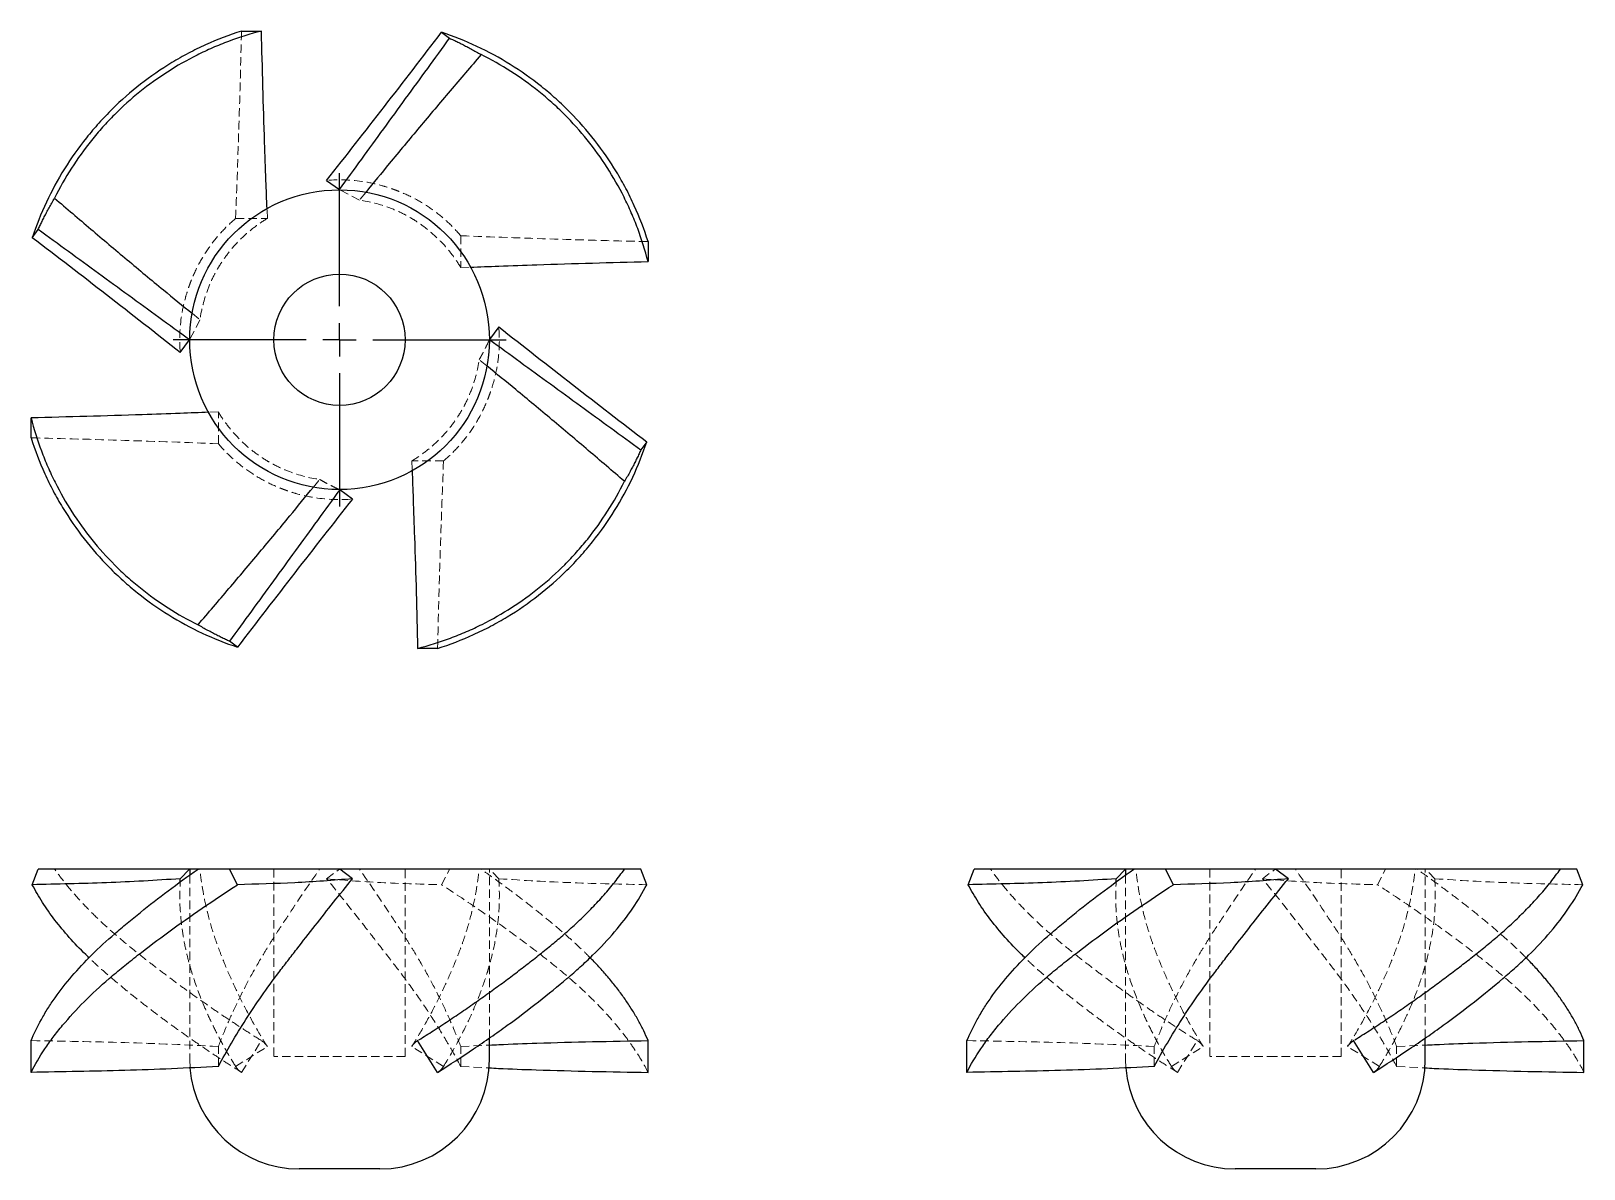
# Model space of a CAD drawing. Header units: millimetres. Extents: x 37 to 269, y 34 to 204.
import ezdxf

# ---------------------------------------------------------------- set-up
doc = ezdxf.new("R2010")
doc.units = ezdxf.units.MM
doc.linetypes.add('HIDDEN', pattern=[1.905, 1.27, -0.635])
doc.layers.add('10', color=7, linetype='Continuous')

# ---------------------------------------------------------------- blocks, each defined once
blk = doc.blocks.new('SW_CENTERMARKSYMBOL_0')
at = {"layer": '10', "color": 0}
for p, q in [((0, 5), (0, 24.91)), ((0, 0), (0, 2.5)), ((-5, 0), (-24.91, 0)), ((0, 0), (-2.5, 0)), ((0, 0), (0, -2.5)), ((0, 0), (2.5, 0)), ((5, 0), (24.91, 0)), ((0, -5), (0, -24.91))]:
    blk.add_line(p, q, dxfattribs=at)

msp = doc.modelspace()

# ---------------------------------------------------------------- linework, layer by layer
at = {"color": 7, "linetype": 'Continuous', "lineweight": 25}
for p, q in [((68.33, 204.15), (71.32, 204.15)), ((98.26, 203.96), (99.47, 203.08)), ((81.07, 181.82), (82.97, 180.44)), ((83.1, 180.37), (82.97, 180.44)), ((37.04, 173.26), (37.92, 174.47)), ((129.15, 172.67), (129.15, 169.68)), ((59.18, 156.07), (60.56, 157.97)), ((60.62, 158.08), (60.56, 157.97)), ((106.82, 159.93), (105.44, 158.03)), ((36.85, 143.33), (36.85, 146.32)), ((128.96, 142.74), (128.08, 141.53)), ((84.93, 134.18), (83.03, 135.56)), ((67.74, 112.04), (66.53, 112.92)), ((97.67, 111.85), (94.68, 111.85)), ((37.04, 76.52), (37.92, 78.85)), ((59.17, 76.95), (59.18, 77.42)), ((59.18, 77.42), (60.56, 78.85)), ((60.59, 78.85), (60.59, 77.96)), ((61.7, 78.85), (60.59, 78.85)), ((67.74, 76.52), (66.53, 78.85)), ((84.93, 77.42), (83.03, 78.85)), ((105.41, 78.85), (83.09, 78.85)), ((128.96, 76.52), (128.08, 78.85)), ((177.04, 76.52), (177.92, 78.85)), ((199.17, 76.95), (199.18, 77.42)), ((199.18, 77.42), (200.56, 78.85)), ((200.59, 78.85), (200.59, 77.96)), ((201.69, 78.85), (200.59, 78.85)), ((207.74, 76.52), (206.53, 78.85)), ((245.41, 78.85), (223, 78.85)), ((224.93, 77.42), (223.03, 78.85)), ((268.96, 76.52), (268.08, 78.85)), ((105.41, 50.4), (105.41, 53.6)), ((245.41, 50.4), (245.41, 53.6)), ((36.85, 48.47), (36.85, 53.21)), ((94.68, 53.21), (94.78, 53.27)), ((97.67, 48.47), (94.68, 53.21)), ((94.78, 53.27), (94.78, 53.27)), ((129.15, 48.47), (129.15, 53.21)), ((176.85, 48.47), (176.85, 53.21)), ((234.68, 53.21), (234.78, 53.27)), ((237.67, 48.47), (234.68, 53.21)), ((234.78, 53.27), (234.78, 53.27)), ((269.15, 48.47), (269.15, 53.21)), ((96.17, 50.84), (96.17, 50.84)), ((236.17, 50.84), (236.17, 50.84)), ((89.05, 34.03), (76.95, 34.03)), ((223, 34.03), (216.95, 34.03)), ((229.05, 34.03), (223, 34.03))]:
    msp.add_line(p, q, dxfattribs=at)
at = {"color": 7, "linetype": 'HIDDEN', "lineweight": 18}
for p, q in [((85.98, 178.88), (83.1, 180.37)), ((86.91, 180.01), (85.98, 178.88)), ((72.2, 176.13), (72.15, 177.55)), ((67.45, 176.13), (72.2, 176.13)), ((101.13, 173.55), (101.13, 168.8)), ((101.13, 168.8), (102.56, 168.85)), ((62.12, 160.98), (60.62, 158.08)), ((60.98, 161.91), (62.12, 160.98)), ((105.03, 154.08), (103.88, 155.02)), ((64.87, 147.2), (63.45, 147.15)), ((64.87, 142.45), (64.87, 147.2)), ((93.8, 139.87), (93.85, 138.45)), ((98.55, 139.87), (93.8, 139.87)), ((79.09, 135.98), (80.02, 137.12)), ((60.59, 77.96), (60.59, 50.4)), ((73.19, 78.85), (73.19, 50.84)), ((81.07, 77.42), (82.97, 78.85)), ((92.81, 50.84), (92.81, 78.85)), ((98.26, 76.52), (99.47, 78.85)), ((105.06, 78.85), (103.88, 78.85)), ((105.41, 53.6), (105.41, 78.85)), ((106.82, 77.42), (105.44, 78.85)), ((200.59, 77.96), (200.59, 50.4)), ((213.19, 78.85), (213.19, 50.84)), ((221.07, 77.42), (222.97, 78.85)), ((232.81, 50.84), (232.81, 78.85)), ((238.26, 76.52), (239.47, 78.85)), ((245.06, 78.85), (243.88, 78.85)), ((245.41, 53.6), (245.41, 78.85)), ((246.82, 77.42), (245.44, 78.85)), ((64.87, 49.35), (64.87, 52.32)), ((67.45, 49.35), (72.2, 52.32)), ((68.33, 48.47), (71.32, 53.21)), ((71.22, 53.27), (71.22, 53.27)), ((93.8, 52.32), (93.85, 52.4)), ((98.55, 49.35), (93.8, 52.32)), ((101.13, 52.32), (105.41, 52.54)), ((101.13, 49.35), (101.13, 52.32)), ((204.87, 49.35), (204.87, 52.32)), ((207.45, 49.35), (212.2, 52.32)), ((208.33, 48.47), (211.32, 53.21)), ((211.22, 53.27), (211.22, 53.27)), ((233.8, 52.32), (233.85, 52.4)), ((238.55, 49.35), (233.8, 52.32)), ((241.13, 52.32), (245.41, 52.54)), ((241.13, 49.35), (241.13, 52.32)), ((60.59, 50.4), (60.64, 49.14)), ((69.83, 50.84), (69.83, 50.84)), ((92.81, 50.84), (73.19, 50.84)), ((101.13, 49.35), (105.36, 49.14)), ((200.59, 50.4), (200.64, 49.14)), ((209.83, 50.84), (209.83, 50.84)), ((223, 50.84), (213.19, 50.84)), ((232.81, 50.84), (223, 50.84)), ((241.13, 49.35), (245.36, 49.14))]:
    msp.add_line(p, q, dxfattribs=at)
at = {"color": 7, "linetype": 'Continuous', "lineweight": 25}
for radius in [22.41, 9.81]:
    msp.add_circle((83, 158), radius, dxfattribs=at)
for centre, start, end in [((76.95, 50.4), 184.4076, 270), ((89.05, 50.4), 270, 0), ((216.95, 50.4), 184.4076, 270), ((229.05, 50.4), 270, 0)]:
    msp.add_arc(centre, 16.37, start, end, dxfattribs=at)
for points, knots in [([(68.33, 204.15), (66.49, 203.57), (64.71, 202.88), (62.1, 201.7), (61.24, 201.28), (59.55, 200.39), (58.72, 199.92), (56.28, 198.44), (54.72, 197.36), (51.75, 195.04), (50.33, 193.8), (48.3, 191.79), (47.64, 191.1), (46.36, 189.68), (45.74, 188.95), (43.94, 186.7), (42.85, 185.14), (40.85, 181.93), (39.95, 180.27), (38.34, 176.84), (37.64, 175.07), (37.04, 173.26)], [0, 0, 0, 0, 0.125, 0.125, 0.1875, 0.1875, 0.25, 0.25, 0.375, 0.375, 0.5, 0.5, 0.5625, 0.5625, 0.625, 0.625, 0.75, 0.75, 0.875, 0.875, 1, 1, 1, 1]), ([(71.32, 204.15), (69.63, 203.72), (67.99, 203.2), (65.58, 202.3), (64.79, 201.98), (63.22, 201.3), (62.45, 200.94), (60.15, 199.79), (58.68, 198.94), (55.83, 197.11), (54.45, 196.12), (51.8, 193.99), (50.53, 192.85), (48.71, 191.03), (48.12, 190.41), (46.98, 189.12), (46.42, 188.46), (43.74, 185.12), (41.9, 182.24), (40.37, 179.17)], [0, 0, 0, 0, 0.125, 0.125, 0.1875, 0.1875, 0.25, 0.25, 0.375, 0.375, 0.5, 0.5, 0.625, 0.625, 0.6875, 0.6875, 0.75, 0.75, 1, 1, 1, 1]), ([(72.15, 177.55), (72.1, 178.97), (71.97, 182.29), (71.76, 188.38), (71.52, 195.83), (71.39, 201.37), (71.32, 204.15)], [0, 0, 0, 0, 0.160598, 0.374607, 0.687283, 1, 1, 1, 1]), ([(81.07, 181.82), (83.96, 185.49), (86.84, 189.17), (92.57, 196.55), (95.42, 200.25), (98.26, 203.96)], [0, 0, 0, 0, 0.5, 0.5, 1, 1, 1, 1]), ([(82.97, 180.44), (84.09, 181.96), (85.2, 183.49), (86.32, 185.02), (88.51, 188.03), (90.7, 191.04), (92.89, 194.05), (95.09, 197.06), (97.28, 200.07), (99.47, 203.08)], [0, 0, 0, 0, 0.00566978, 0.00566978, 0.00566978, 0.01684259, 0.01684259, 0.01684259, 0.02801541, 0.02801541, 0.02801541, 0.02801541]), ([(129.15, 172.67), (128.57, 174.51), (127.88, 176.29), (126.7, 178.9), (126.28, 179.76), (125.39, 181.45), (124.92, 182.28), (123.44, 184.72), (122.36, 186.28), (120.04, 189.25), (118.8, 190.67), (116.79, 192.7), (116.1, 193.36), (114.68, 194.64), (113.95, 195.26), (111.7, 197.06), (110.14, 198.15), (106.93, 200.15), (105.27, 201.05), (101.84, 202.66), (100.07, 203.36), (98.26, 203.96)], [0, 0, 0, 0, 0.125, 0.125, 0.1875, 0.1875, 0.25, 0.25, 0.375, 0.375, 0.5, 0.5, 0.5625, 0.5625, 0.625, 0.625, 0.75, 0.75, 0.875, 0.875, 1, 1, 1, 1]), ([(99.47, 203.08), (99.67, 202.99), (100.08, 202.8), (100.71, 202.49), (101.36, 202.17), (102.04, 201.82), (102.73, 201.45), (103.45, 201.05), (103.92, 200.77), (104.17, 200.63)], [0, 0, 0, 0, 0.1259022, 0.2574693, 0.3946967, 0.5375766, 0.6860978, 0.8402453, 1, 1, 1, 1]), ([(104.17, 200.63), (102.63, 198.82), (99.54, 195.22), (94.97, 189.79), (90.74, 184.73), (88.08, 181.46), (86.91, 180.01)], [0, 0, 0, 0, 0.264769, 0.529537, 0.791913, 1, 1, 1, 1]), ([(129.15, 169.68), (128.72, 171.37), (128.2, 173.01), (127.3, 175.42), (126.98, 176.21), (126.3, 177.78), (125.94, 178.55), (124.79, 180.85), (123.94, 182.32), (122.11, 185.17), (121.12, 186.55), (118.99, 189.2), (117.85, 190.47), (116.03, 192.29), (115.41, 192.88), (114.12, 194.02), (113.46, 194.58), (110.12, 197.26), (107.24, 199.1), (104.17, 200.63)], [0, 0, 0, 0, 0.125, 0.125, 0.1875, 0.1875, 0.25, 0.25, 0.375, 0.375, 0.5, 0.5, 0.625, 0.625, 0.6875, 0.6875, 0.75, 0.75, 1, 1, 1, 1]), ([(37.92, 174.47), (38.01, 174.67), (38.2, 175.08), (38.51, 175.71), (38.83, 176.36), (39.18, 177.04), (39.55, 177.73), (39.95, 178.45), (40.23, 178.92), (40.37, 179.17)], [0, 0, 0, 0, 0.125902, 0.257469, 0.394697, 0.537577, 0.686098, 0.840245, 1, 1, 1, 1]), ([(40.37, 179.17), (42.18, 177.63), (45.78, 174.54), (51.21, 169.97), (56.26, 165.74), (59.54, 163.08), (60.98, 161.91)], [0, 0, 0, 0, 0.2648021, 0.5296036, 0.7920127, 1, 1, 1, 1]), ([(60.56, 157.97), (59.04, 159.09), (57.51, 160.2), (55.98, 161.32), (52.97, 163.51), (49.96, 165.7), (46.95, 167.89), (43.94, 170.09), (40.93, 172.28), (37.92, 174.47)], [0, 0, 0, 0, 0.00566978, 0.00566978, 0.00566978, 0.01684259, 0.01684259, 0.01684259, 0.02801541, 0.02801541, 0.02801541, 0.02801541]), ([(59.18, 156.07), (55.51, 158.96), (51.83, 161.84), (44.45, 167.57), (40.75, 170.42), (37.04, 173.26)], [0, 0, 0, 0, 0.5, 0.5, 1, 1, 1, 1]), ([(102.56, 168.85), (103.98, 168.9), (107.29, 169.03), (113.38, 169.24), (120.83, 169.48), (126.37, 169.61), (129.15, 169.68)], [0, 0, 0, 0, 0.160443, 0.374491, 0.687225, 1, 1, 1, 1]), ([(105.44, 158.03), (106.96, 156.91), (108.49, 155.8), (110.02, 154.68), (113.03, 152.49), (116.04, 150.3), (119.05, 148.11), (122.06, 145.91), (125.07, 143.72), (128.08, 141.53)], [0, 0, 0, 0, 0.00566978, 0.00566978, 0.00566978, 0.01684259, 0.01684259, 0.01684259, 0.02801541, 0.02801541, 0.02801541, 0.02801541]), ([(106.82, 159.93), (110.49, 157.04), (114.17, 154.16), (121.55, 148.43), (125.25, 145.58), (128.96, 142.74)], [0, 0, 0, 0, 0.5, 0.5, 1, 1, 1, 1]), ([(125.63, 136.83), (123.82, 138.37), (120.22, 141.46), (114.79, 146.03), (109.74, 150.26), (106.47, 152.91), (105.03, 154.08)], [0, 0, 0, 0, 0.264927, 0.529854, 0.792387, 1, 1, 1, 1]), ([(63.45, 147.15), (62.03, 147.1), (58.71, 146.97), (52.62, 146.76), (45.17, 146.52), (39.63, 146.39), (36.85, 146.32)], [0, 0, 0, 0, 0.160687, 0.374673, 0.687316, 1, 1, 1, 1]), ([(36.85, 146.32), (37.28, 144.63), (37.8, 142.99), (38.7, 140.58), (39.02, 139.79), (39.7, 138.22), (40.06, 137.45), (41.21, 135.15), (42.06, 133.68), (43.89, 130.83), (44.88, 129.45), (47.01, 126.8), (48.15, 125.53), (49.97, 123.71), (50.59, 123.12), (51.88, 121.98), (52.54, 121.42), (55.88, 118.74), (58.76, 116.9), (61.83, 115.37)], [0, 0, 0, 0, 0.125, 0.125, 0.1875, 0.1875, 0.25, 0.25, 0.375, 0.375, 0.5, 0.5, 0.625, 0.625, 0.6875, 0.6875, 0.75, 0.75, 1, 1, 1, 1]), ([(36.85, 143.33), (37.43, 141.49), (38.12, 139.71), (39.3, 137.1), (39.72, 136.24), (40.61, 134.55), (41.08, 133.72), (42.56, 131.28), (43.64, 129.72), (45.96, 126.75), (47.2, 125.33), (49.21, 123.3), (49.9, 122.64), (51.32, 121.36), (52.05, 120.74), (54.3, 118.94), (55.86, 117.85), (59.07, 115.85), (60.73, 114.95), (64.16, 113.34), (65.93, 112.64), (67.74, 112.04)], [0, 0, 0, 0, 0.125, 0.125, 0.1875, 0.1875, 0.25, 0.25, 0.375, 0.375, 0.5, 0.5, 0.5625, 0.5625, 0.625, 0.625, 0.75, 0.75, 0.875, 0.875, 1, 1, 1, 1]), ([(97.67, 111.85), (99.51, 112.43), (101.29, 113.12), (103.9, 114.3), (104.76, 114.72), (106.45, 115.61), (107.28, 116.08), (109.72, 117.56), (111.28, 118.64), (114.25, 120.96), (115.67, 122.2), (117.7, 124.21), (118.36, 124.9), (119.64, 126.32), (120.26, 127.05), (122.06, 129.3), (123.15, 130.86), (125.15, 134.07), (126.05, 135.73), (127.66, 139.16), (128.36, 140.93), (128.96, 142.74)], [0, 0, 0, 0, 0.125, 0.125, 0.1875, 0.1875, 0.25, 0.25, 0.375, 0.375, 0.5, 0.5, 0.5625, 0.5625, 0.625, 0.625, 0.75, 0.75, 0.875, 0.875, 1, 1, 1, 1]), ([(128.08, 141.53), (127.99, 141.33), (127.8, 140.92), (127.49, 140.29), (127.17, 139.64), (126.82, 138.96), (126.45, 138.27), (126.05, 137.55), (125.77, 137.08), (125.63, 136.83)], [0, 0, 0, 0, 0.125902, 0.257469, 0.394697, 0.537577, 0.686098, 0.840245, 1, 1, 1, 1]), ([(93.85, 138.45), (93.9, 137.03), (94.03, 133.71), (94.24, 127.62), (94.48, 120.17), (94.61, 114.63), (94.68, 111.85)], [0, 0, 0, 0, 0.1607132, 0.3746927, 0.687326, 1, 1, 1, 1]), ([(61.83, 115.37), (63.37, 117.18), (66.46, 120.78), (71.03, 126.21), (75.26, 131.26), (77.91, 134.53), (79.09, 135.98)], [0, 0, 0, 0, 0.264855, 0.52971, 0.792171, 1, 1, 1, 1]), ([(83.03, 135.56), (81.91, 134.04), (80.8, 132.51), (79.68, 130.98), (77.49, 127.97), (75.3, 124.96), (73.11, 121.95), (70.91, 118.94), (68.72, 115.93), (66.53, 112.92)], [0, 0, 0, 0, 0.00566978, 0.00566978, 0.00566978, 0.01684259, 0.01684259, 0.01684259, 0.02801541, 0.02801541, 0.02801541, 0.02801541]), ([(94.68, 111.85), (96.37, 112.28), (98.01, 112.8), (100.42, 113.7), (101.21, 114.02), (102.78, 114.7), (103.55, 115.06), (105.85, 116.21), (107.32, 117.06), (110.17, 118.89), (111.55, 119.88), (114.2, 122.01), (115.47, 123.15), (117.29, 124.97), (117.88, 125.59), (119.02, 126.88), (119.58, 127.54), (122.26, 130.88), (124.1, 133.76), (125.63, 136.83)], [0, 0, 0, 0, 0.125, 0.125, 0.1875, 0.1875, 0.25, 0.25, 0.375, 0.375, 0.5, 0.5, 0.625, 0.625, 0.6875, 0.6875, 0.75, 0.75, 1, 1, 1, 1]), ([(84.93, 134.18), (82.04, 130.51), (79.16, 126.83), (73.43, 119.45), (70.58, 115.75), (67.74, 112.04)], [0, 0, 0, 0, 0.5, 0.5, 1, 1, 1, 1]), ([(66.53, 112.92), (66.33, 113.01), (65.92, 113.2), (65.29, 113.51), (64.64, 113.83), (63.96, 114.18), (63.27, 114.55), (62.55, 114.95), (62.08, 115.23), (61.83, 115.37)], [0, 0, 0, 0, 0.1259022, 0.2574693, 0.3946967, 0.5375766, 0.6860978, 0.8402453, 1, 1, 1, 1]), ([(36.85, 53.21), (37.28, 54.25), (37.8, 55.32), (38.7, 56.92), (39.02, 57.46), (39.7, 58.54), (40.06, 59.09), (41.21, 60.71), (42.06, 61.79), (43.89, 63.93), (44.88, 64.99), (47.01, 67.1), (48.15, 68.14), (49.97, 69.72), (50.59, 70.25), (51.88, 71.32), (52.54, 71.85), (55.88, 74.54), (58.76, 76.69), (61.83, 78.85)], [0, 0, 0, 0, 0.125, 0.125, 0.1875, 0.1875, 0.25, 0.25, 0.375, 0.375, 0.5, 0.5, 0.625, 0.625, 0.6875, 0.6875, 0.75, 0.75, 1, 1, 1, 1]), ([(59.18, 77.42), (55.51, 77.15), (51.83, 76.96), (44.45, 76.68), (40.75, 76.6), (37.04, 76.52)], [0, 0, 0, 0, 0.5, 0.5, 1, 1, 1, 1]), ([(60.56, 78.85), (59.04, 78.85), (57.51, 78.85), (55.98, 78.85), (52.97, 78.85), (49.96, 78.85), (46.95, 78.85), (43.94, 78.85), (40.93, 78.85), (37.92, 78.85)], [0, 0, 0, 0, 0.00566978, 0.00566978, 0.00566978, 0.01684259, 0.01684259, 0.01684259, 0.02801541, 0.02801541, 0.02801541, 0.02801541]), ([(62.12, 78.85), (62.02, 78.85), (61.82, 78.85), (61.54, 78.85), (61.28, 78.85), (61.03, 78.85), (60.79, 78.85), (60.64, 78.85), (60.56, 78.85)], [0, 0, 0, 0, 0.177988, 0.351461, 0.520408, 0.684819, 0.844686, 1, 1, 1, 1]), ([(66.53, 78.85), (66.33, 78.85), (65.92, 78.85), (65.29, 78.85), (64.64, 78.85), (63.96, 78.85), (63.27, 78.85), (62.55, 78.85), (62.08, 78.85), (61.83, 78.85)], [0, 0, 0, 0, 0.1259022, 0.2574693, 0.3946967, 0.5375766, 0.6860978, 0.8402453, 1, 1, 1, 1]), ([(64.87, 49.35), (65.49, 50.52), (66.14, 51.69), (67.52, 54.02), (68.24, 55.2), (69.75, 57.55), (70.54, 58.73), (72.18, 61.07), (73.03, 62.24), (74.13, 63.69), (74.35, 63.98), (74.8, 64.56), (75.02, 64.85), (75.69, 65.73), (76.15, 66.31), (77.51, 68.06), (78.42, 69.23), (81.18, 72.74), (83.04, 75.07), (84.93, 77.42)], [0, 0, 0, 0, 0.125, 0.125, 0.25, 0.25, 0.375, 0.375, 0.5, 0.5, 0.53125, 0.53125, 0.5625, 0.5625, 0.625, 0.625, 0.75, 0.75, 1, 1, 1, 1]), ([(83.03, 78.85), (81.91, 78.85), (80.8, 78.85), (79.68, 78.85), (77.49, 78.85), (75.3, 78.85), (73.11, 78.85), (70.91, 78.85), (68.72, 78.85), (66.53, 78.85)], [0, 0, 0, 0, 0.00566978, 0.00566978, 0.00566978, 0.01684259, 0.01684259, 0.01684259, 0.02801541, 0.02801541, 0.02801541, 0.02801541]), ([(84.93, 77.42), (82.04, 77.15), (79.16, 76.96), (73.43, 76.68), (70.58, 76.6), (67.74, 76.52)], [0, 0, 0, 0, 0.5, 0.5, 1, 1, 1, 1]), ([(94.87, 53.33), (95.59, 53.78), (97.09, 54.72), (99.31, 56.18), (101.56, 57.69), (103.73, 59.21), (105.84, 60.71), (107.87, 62.2), (109.85, 63.69), (111.79, 65.19), (113.68, 66.68), (115.51, 68.18), (117.26, 69.68), (119.04, 71.32), (120.83, 73.09), (122.6, 75), (124.21, 76.92), (125.16, 78.21), (125.63, 78.85)], [0, 0, 0, 0, 0.0540342, 0.1129913, 0.1722877, 0.2316932, 0.2893596, 0.3470263, 0.405093, 0.4631596, 0.5225146, 0.5818694, 0.6416929, 0.701519, 0.7755975, 0.8498906, 0.9248366, 1, 1, 1, 1]), ([(125.63, 78.85), (123.82, 78.85), (120.22, 78.85), (114.79, 78.85), (109.75, 78.85), (106.49, 78.85), (105.06, 78.85)], [0, 0, 0, 0, 0.265346, 0.530691, 0.793639, 1, 1, 1, 1]), ([(128.08, 78.85), (127.99, 78.85), (127.8, 78.85), (127.49, 78.85), (127.17, 78.85), (126.82, 78.85), (126.45, 78.85), (126.05, 78.85), (125.77, 78.85), (125.63, 78.85)], [0, 0, 0, 0, 0.125902, 0.257469, 0.394697, 0.537577, 0.686098, 0.840245, 1, 1, 1, 1]), ([(176.85, 53.21), (177.28, 54.25), (177.8, 55.32), (178.7, 56.92), (179.02, 57.46), (179.7, 58.54), (180.06, 59.09), (181.21, 60.71), (182.06, 61.79), (183.89, 63.93), (184.88, 64.99), (187.01, 67.1), (188.15, 68.14), (189.97, 69.72), (190.59, 70.25), (191.88, 71.32), (192.54, 71.85), (195.88, 74.54), (198.76, 76.69), (201.83, 78.85)], [0, 0, 0, 0, 0.125, 0.125, 0.1875, 0.1875, 0.25, 0.25, 0.375, 0.375, 0.5, 0.5, 0.625, 0.625, 0.6875, 0.6875, 0.75, 0.75, 1, 1, 1, 1]), ([(199.18, 77.42), (195.51, 77.15), (191.83, 76.96), (184.45, 76.68), (180.75, 76.6), (177.04, 76.52)], [0, 0, 0, 0, 0.5, 0.5, 1, 1, 1, 1]), ([(200.56, 78.85), (199.04, 78.85), (197.51, 78.85), (195.98, 78.85), (192.97, 78.85), (189.96, 78.85), (186.95, 78.85), (183.94, 78.85), (180.93, 78.85), (177.92, 78.85)], [0, 0, 0, 0, 0.00566978, 0.00566978, 0.00566978, 0.01684259, 0.01684259, 0.01684259, 0.02801541, 0.02801541, 0.02801541, 0.02801541]), ([(202.12, 78.85), (202.02, 78.85), (201.82, 78.85), (201.54, 78.85), (201.28, 78.85), (201.03, 78.85), (200.79, 78.85), (200.64, 78.85), (200.56, 78.85)], [0, 0, 0, 0, 0.177988, 0.351461, 0.520408, 0.684819, 0.844686, 1, 1, 1, 1]), ([(206.53, 78.85), (206.33, 78.85), (205.92, 78.85), (205.29, 78.85), (204.64, 78.85), (203.96, 78.85), (203.27, 78.85), (202.55, 78.85), (202.08, 78.85), (201.83, 78.85)], [0, 0, 0, 0, 0.125902, 0.257469, 0.394697, 0.537577, 0.686098, 0.840245, 1, 1, 1, 1]), ([(204.87, 49.35), (205.49, 50.52), (206.14, 51.69), (207.52, 54.02), (208.24, 55.2), (209.75, 57.55), (210.54, 58.73), (212.18, 61.07), (213.03, 62.24), (214.13, 63.69), (214.35, 63.98), (214.8, 64.56), (215.02, 64.85), (215.69, 65.73), (216.15, 66.31), (217.51, 68.06), (218.42, 69.23), (221.18, 72.74), (223.04, 75.07), (224.93, 77.42)], [0, 0, 0, 0, 0.125, 0.125, 0.25, 0.25, 0.375, 0.375, 0.5, 0.5, 0.53125, 0.53125, 0.5625, 0.5625, 0.625, 0.625, 0.75, 0.75, 1, 1, 1, 1]), ([(223.03, 78.85), (221.91, 78.85), (220.8, 78.85), (219.68, 78.85), (217.49, 78.85), (215.3, 78.85), (213.11, 78.85), (210.91, 78.85), (208.72, 78.85), (206.53, 78.85)], [0, 0, 0, 0, 0.00566978, 0.00566978, 0.00566978, 0.01684259, 0.01684259, 0.01684259, 0.02801541, 0.02801541, 0.02801541, 0.02801541]), ([(224.93, 77.42), (222.04, 77.15), (219.16, 76.96), (213.43, 76.68), (210.58, 76.6), (207.74, 76.52)], [0, 0, 0, 0, 0.5, 0.5, 1, 1, 1, 1]), ([(234.87, 53.33), (235.59, 53.78), (237.09, 54.72), (239.31, 56.18), (241.56, 57.69), (243.73, 59.21), (245.84, 60.71), (247.87, 62.2), (249.85, 63.69), (251.79, 65.19), (253.68, 66.68), (255.51, 68.18), (257.26, 69.68), (259.04, 71.32), (260.83, 73.09), (262.6, 75), (264.21, 76.92), (265.16, 78.21), (265.63, 78.85)], [0, 0, 0, 0, 0.0540342, 0.1129913, 0.1722877, 0.2316932, 0.2893596, 0.3470263, 0.405093, 0.4631596, 0.5225146, 0.5818694, 0.6416929, 0.701519, 0.7755975, 0.8498906, 0.9248366, 1, 1, 1, 1]), ([(265.63, 78.85), (263.82, 78.85), (260.22, 78.85), (254.79, 78.85), (249.75, 78.85), (246.49, 78.85), (245.06, 78.85)], [0, 0, 0, 0, 0.265346, 0.530691, 0.793639, 1, 1, 1, 1]), ([(268.08, 78.85), (267.99, 78.85), (267.8, 78.85), (267.49, 78.85), (267.17, 78.85), (266.82, 78.85), (266.45, 78.85), (266.05, 78.85), (265.77, 78.85), (265.63, 78.85)], [0, 0, 0, 0, 0.1259022, 0.2574693, 0.3946967, 0.5375766, 0.6860978, 0.8402453, 1, 1, 1, 1]), ([(36.85, 48.47), (37.43, 49.62), (38.12, 50.79), (39.3, 52.55), (39.72, 53.14), (40.61, 54.32), (41.08, 54.91), (42.56, 56.68), (43.64, 57.86), (45.96, 60.19), (47.2, 61.35), (49.21, 63.08), (49.9, 63.65), (51.32, 64.81), (52.05, 65.38), (54.3, 67.14), (55.86, 68.31), (59.07, 70.65), (60.73, 71.83), (64.16, 74.17), (65.93, 75.35), (67.74, 76.52)], [0, 0, 0, 0, 0.125, 0.125, 0.1875, 0.1875, 0.25, 0.25, 0.375, 0.375, 0.5, 0.5, 0.5625, 0.5625, 0.625, 0.625, 0.75, 0.75, 0.875, 0.875, 1, 1, 1, 1]), ([(45.52, 65.61), (45.36, 65.77), (44.29, 66.77), (42.53, 68.64), (40.36, 71.25), (38.49, 73.89), (37.52, 75.64), (37.04, 76.52)], [0, 0, 0, 0, 0.043264, 0.279101, 0.516249, 0.757439, 1, 1, 1, 1]), ([(97.67, 48.47), (99.51, 49.62), (101.29, 50.79), (103.9, 52.55), (104.76, 53.14), (106.45, 54.32), (107.28, 54.91), (109.72, 56.68), (111.28, 57.86), (114.25, 60.19), (115.67, 61.35), (117.7, 63.08), (118.36, 63.65), (119.64, 64.81), (120.26, 65.38), (122.06, 67.14), (123.15, 68.31), (125.15, 70.65), (126.05, 71.83), (127.66, 74.17), (128.36, 75.35), (128.96, 76.52)], [0, 0, 0, 0, 0.125, 0.125, 0.1875, 0.1875, 0.25, 0.25, 0.375, 0.375, 0.5, 0.5, 0.5625, 0.5625, 0.625, 0.625, 0.75, 0.75, 0.875, 0.875, 1, 1, 1, 1]), ([(176.85, 48.47), (177.43, 49.62), (178.12, 50.79), (179.3, 52.55), (179.72, 53.14), (180.61, 54.32), (181.08, 54.91), (182.56, 56.68), (183.64, 57.86), (185.96, 60.19), (187.2, 61.35), (189.21, 63.08), (189.9, 63.65), (191.32, 64.81), (192.05, 65.38), (194.3, 67.14), (195.86, 68.31), (199.07, 70.65), (200.73, 71.83), (204.16, 74.17), (205.93, 75.35), (207.74, 76.52)], [0, 0, 0, 0, 0.125, 0.125, 0.1875, 0.1875, 0.25, 0.25, 0.375, 0.375, 0.5, 0.5, 0.5625, 0.5625, 0.625, 0.625, 0.75, 0.75, 0.875, 0.875, 1, 1, 1, 1]), ([(185.52, 65.61), (185.36, 65.77), (184.29, 66.77), (182.53, 68.64), (180.36, 71.25), (178.49, 73.89), (177.52, 75.64), (177.04, 76.52)], [0, 0, 0, 0, 0.043264, 0.279101, 0.516249, 0.757439, 1, 1, 1, 1]), ([(237.67, 48.47), (239.51, 49.62), (241.29, 50.79), (243.9, 52.55), (244.76, 53.14), (246.45, 54.32), (247.28, 54.91), (249.72, 56.68), (251.28, 57.86), (254.25, 60.19), (255.67, 61.35), (257.7, 63.08), (258.36, 63.65), (259.64, 64.81), (260.26, 65.38), (262.06, 67.14), (263.15, 68.31), (265.15, 70.65), (266.05, 71.83), (267.66, 74.17), (268.36, 75.35), (268.96, 76.52)], [0, 0, 0, 0, 0.125, 0.125, 0.1875, 0.1875, 0.25, 0.25, 0.375, 0.375, 0.5, 0.5, 0.5625, 0.5625, 0.625, 0.625, 0.75, 0.75, 0.875, 0.875, 1, 1, 1, 1]), ([(129.15, 53.21), (128.94, 53.7), (128.52, 54.68), (127.74, 56.18), (126.85, 57.69), (125.86, 59.21), (124.78, 60.71), (123.6, 62.2), (122.31, 63.69), (121.27, 64.83), (120.62, 65.47), (120.48, 65.61)], [0, 0, 0, 0, 0.121264, 0.242768, 0.364971, 0.487399, 0.606243, 0.725088, 0.844757, 0.964426, 1, 1, 1, 1]), ([(269.15, 53.21), (268.94, 53.7), (268.52, 54.68), (267.74, 56.18), (266.85, 57.69), (265.86, 59.21), (264.78, 60.71), (263.6, 62.2), (262.31, 63.69), (261.27, 64.83), (260.62, 65.47), (260.48, 65.61)], [0, 0, 0, 0, 0.121264, 0.242768, 0.364971, 0.487399, 0.606243, 0.725088, 0.844757, 0.964426, 1, 1, 1, 1]), ([(93.85, 52.4), (93.9, 52.47), (94.03, 52.65), (94.24, 52.88), (94.48, 53.07), (94.61, 53.16), (94.68, 53.21)], [0, 0, 0, 0, 0.1587138, 0.3732031, 0.6865811, 1, 1, 1, 1]), ([(105.41, 52.54), (105.88, 52.57), (108.24, 52.69), (113.38, 52.87), (120.83, 53.08), (126.37, 53.16), (129.15, 53.21)], [0, 0, 0, 0, 0.0592704, 0.2991132, 0.6495338, 1, 1, 1, 1]), ([(233.85, 52.4), (233.9, 52.47), (234.03, 52.65), (234.24, 52.88), (234.48, 53.07), (234.61, 53.16), (234.68, 53.21)], [0, 0, 0, 0, 0.158714, 0.373203, 0.686581, 1, 1, 1, 1]), ([(245.41, 52.54), (245.88, 52.57), (248.24, 52.69), (253.38, 52.87), (260.83, 53.08), (266.37, 53.16), (269.15, 53.21)], [0, 0, 0, 0, 0.05927, 0.299113, 0.649534, 1, 1, 1, 1]), ([(64.87, 49.35), (60.2, 49.08), (55.54, 48.89), (46.2, 48.62), (41.53, 48.54), (36.85, 48.47)], [0, 0, 0, 0, 0.5, 0.5, 1, 1, 1, 1]), ([(105.36, 49.14), (105.83, 49.11), (108.17, 48.99), (113.31, 48.81), (120.77, 48.6), (126.35, 48.51), (129.15, 48.47)], [0, 0, 0, 0, 0.058907, 0.295868, 0.647911, 1, 1, 1, 1]), ([(204.87, 49.35), (200.2, 49.08), (195.54, 48.89), (186.2, 48.62), (181.53, 48.54), (176.85, 48.47)], [0, 0, 0, 0, 0.5, 0.5, 1, 1, 1, 1]), ([(245.36, 49.14), (245.83, 49.11), (248.17, 48.99), (253.31, 48.81), (260.77, 48.6), (266.35, 48.51), (269.15, 48.47)], [0, 0, 0, 0, 0.058907, 0.295868, 0.647911, 1, 1, 1, 1])]:
    msp.add_open_spline(points, degree=3, knots=knots, dxfattribs=at)
at = {"color": 7, "linetype": 'HIDDEN', "lineweight": 18}
for points, knots in [([(67.45, 176.13), (67.63, 180.8), (67.8, 185.46), (68.1, 194.8), (68.23, 199.47), (68.33, 204.15)], [0, 0, 0, 0, 0.5, 0.5, 1, 1, 1, 1]), ([(101.13, 173.55), (100.51, 174.28), (99.86, 174.96), (98.48, 176.23), (97.76, 176.82), (96.25, 177.92), (95.46, 178.42), (93.82, 179.33), (92.97, 179.74), (91.87, 180.18), (91.65, 180.27), (91.2, 180.44), (90.98, 180.52), (90.31, 180.75), (89.85, 180.89), (88.49, 181.28), (87.58, 181.48), (84.82, 181.91), (82.96, 181.98), (81.07, 181.82)], [0, 0, 0, 0, 0.125, 0.125, 0.25, 0.25, 0.375, 0.375, 0.5, 0.5, 0.53125, 0.53125, 0.5625, 0.5625, 0.625, 0.625, 0.75, 0.75, 1, 1, 1, 1]), ([(101.13, 168.8), (100.72, 169.49), (100.27, 170.14), (99.32, 171.39), (98.82, 171.98), (97.75, 173.1), (97.18, 173.63), (95.99, 174.64), (95.36, 175.11), (94.38, 175.77), (94.05, 175.98), (93.37, 176.39), (93.02, 176.58), (91.96, 177.12), (91.23, 177.44), (89.04, 178.27), (87.53, 178.66), (85.98, 178.88)], [0, 0, 0, 0, 0.125, 0.125, 0.25, 0.25, 0.375, 0.375, 0.5, 0.5, 0.5625, 0.5625, 0.625, 0.625, 0.75, 0.75, 1, 1, 1, 1]), ([(67.45, 176.13), (66.72, 175.51), (66.04, 174.86), (64.77, 173.48), (64.18, 172.76), (63.08, 171.25), (62.58, 170.46), (61.67, 168.82), (61.26, 167.97), (60.82, 166.87), (60.73, 166.65), (60.56, 166.2), (60.48, 165.98), (60.25, 165.31), (60.11, 164.85), (59.72, 163.49), (59.52, 162.58), (59.09, 159.82), (59.02, 157.96), (59.18, 156.07)], [0, 0, 0, 0, 0.125, 0.125, 0.25, 0.25, 0.375, 0.375, 0.5, 0.5, 0.53125, 0.53125, 0.5625, 0.5625, 0.625, 0.625, 0.75, 0.75, 1, 1, 1, 1]), ([(72.2, 176.13), (71.51, 175.72), (70.86, 175.27), (69.61, 174.32), (69.02, 173.82), (67.9, 172.75), (67.37, 172.18), (66.36, 170.99), (65.89, 170.36), (65.23, 169.38), (65.02, 169.05), (64.61, 168.37), (64.42, 168.02), (63.88, 166.96), (63.56, 166.23), (62.73, 164.04), (62.34, 162.53), (62.12, 160.98)], [0, 0, 0, 0, 0.125, 0.125, 0.25, 0.25, 0.375, 0.375, 0.5, 0.5, 0.5625, 0.5625, 0.625, 0.625, 0.75, 0.75, 1, 1, 1, 1]), ([(101.13, 173.55), (105.8, 173.37), (110.46, 173.2), (119.8, 172.9), (124.47, 172.77), (129.15, 172.67)], [0, 0, 0, 0, 0.5, 0.5, 1, 1, 1, 1]), ([(98.55, 139.87), (99.28, 140.49), (99.96, 141.14), (101.23, 142.52), (101.82, 143.24), (102.92, 144.75), (103.42, 145.54), (104.33, 147.18), (104.74, 148.03), (105.18, 149.13), (105.27, 149.35), (105.44, 149.8), (105.52, 150.02), (105.75, 150.69), (105.89, 151.15), (106.28, 152.51), (106.48, 153.42), (106.91, 156.18), (106.98, 158.04), (106.82, 159.93)], [0, 0, 0, 0, 0.125, 0.125, 0.25, 0.25, 0.375, 0.375, 0.5, 0.5, 0.53125, 0.53125, 0.5625, 0.5625, 0.625, 0.625, 0.75, 0.75, 1, 1, 1, 1]), ([(103.88, 155.02), (103.98, 155.19), (104.18, 155.54), (104.46, 156.05), (104.72, 156.56), (104.97, 157.06), (105.21, 157.54), (105.36, 157.87), (105.44, 158.03)], [0, 0, 0, 0, 0.177988, 0.351461, 0.520408, 0.684819, 0.844686, 1, 1, 1, 1]), ([(93.8, 139.87), (94.49, 140.28), (95.14, 140.73), (96.39, 141.68), (96.98, 142.18), (98.1, 143.25), (98.63, 143.82), (99.64, 145.01), (100.11, 145.64), (100.77, 146.62), (100.98, 146.95), (101.39, 147.63), (101.58, 147.98), (102.12, 149.04), (102.44, 149.77), (103.27, 151.96), (103.66, 153.47), (103.88, 155.02)], [0, 0, 0, 0, 0.125, 0.125, 0.25, 0.25, 0.375, 0.375, 0.5, 0.5, 0.5625, 0.5625, 0.625, 0.625, 0.75, 0.75, 1, 1, 1, 1]), ([(64.87, 147.2), (65.28, 146.51), (65.73, 145.86), (66.68, 144.61), (67.18, 144.02), (68.25, 142.9), (68.82, 142.37), (70.01, 141.36), (70.64, 140.89), (71.62, 140.23), (71.95, 140.02), (72.63, 139.61), (72.98, 139.42), (74.04, 138.88), (74.77, 138.56), (76.96, 137.73), (78.47, 137.34), (80.02, 137.12)], [0, 0, 0, 0, 0.125, 0.125, 0.25, 0.25, 0.375, 0.375, 0.5, 0.5, 0.5625, 0.5625, 0.625, 0.625, 0.75, 0.75, 1, 1, 1, 1]), ([(64.87, 142.45), (60.2, 142.63), (55.54, 142.8), (46.2, 143.1), (41.53, 143.23), (36.85, 143.33)], [0, 0, 0, 0, 0.5, 0.5, 1, 1, 1, 1]), ([(64.87, 142.45), (65.49, 141.72), (66.14, 141.04), (67.52, 139.77), (68.24, 139.18), (69.75, 138.08), (70.54, 137.58), (72.18, 136.67), (73.03, 136.26), (74.13, 135.82), (74.35, 135.73), (74.8, 135.56), (75.02, 135.48), (75.69, 135.25), (76.15, 135.11), (77.51, 134.72), (78.42, 134.52), (81.18, 134.09), (83.04, 134.02), (84.93, 134.18)], [0, 0, 0, 0, 0.125, 0.125, 0.25, 0.25, 0.375, 0.375, 0.5, 0.5, 0.53125, 0.53125, 0.5625, 0.5625, 0.625, 0.625, 0.75, 0.75, 1, 1, 1, 1]), ([(98.55, 139.87), (98.37, 135.2), (98.2, 130.54), (97.9, 121.2), (97.77, 116.53), (97.67, 111.85)], [0, 0, 0, 0, 0.5, 0.5, 1, 1, 1, 1]), ([(80.02, 137.12), (80.19, 137.02), (80.54, 136.82), (81.05, 136.54), (81.56, 136.28), (82.06, 136.03), (82.54, 135.79), (82.87, 135.64), (83.03, 135.56)], [0, 0, 0, 0, 0.177988, 0.351461, 0.520408, 0.684819, 0.844686, 1, 1, 1, 1]), ([(71.22, 53.27), (70.48, 53.74), (68.95, 54.7), (66.69, 56.18), (64.44, 57.69), (62.27, 59.21), (60.16, 60.71), (58.13, 62.2), (56.15, 63.69), (54.21, 65.19), (52.32, 66.68), (50.49, 68.18), (48.74, 69.68), (46.96, 71.32), (45.17, 73.09), (43.4, 75), (41.79, 76.92), (40.84, 78.21), (40.37, 78.85)], [0, 0, 0, 0, 0.056309, 0.115124, 0.174278, 0.233541, 0.291069, 0.348597, 0.406524, 0.464451, 0.523663, 0.582875, 0.642555, 0.702237, 0.776137, 0.850252, 0.925017, 1, 1, 1, 1]), ([(67.45, 49.35), (67, 50.08), (66.11, 51.55), (64.91, 53.76), (63.79, 55.99), (62.52, 58.81), (61.48, 61.56), (60.65, 64.2), (60.06, 66.44), (59.55, 68.97), (59.21, 71.77), (59.06, 74.44), (59.13, 76.16), (59.17, 76.95)], [0, 0, 0, 0, 0.079877, 0.159941, 0.240555, 0.32135, 0.46559, 0.538184, 0.610901, 0.711539, 0.812543, 0.914643, 1, 1, 1, 1]), ([(72.2, 52.32), (71.51, 53.42), (70.86, 54.52), (69.61, 56.72), (69.02, 57.83), (67.9, 60.05), (67.37, 61.16), (66.36, 63.38), (65.89, 64.49), (65.23, 66.14), (65.02, 66.69), (64.61, 67.79), (64.42, 68.34), (63.88, 69.99), (63.56, 71.1), (62.73, 74.41), (62.34, 76.63), (62.12, 78.85)], [0, 0, 0, 0, 0.125, 0.125, 0.25, 0.25, 0.375, 0.375, 0.5, 0.5, 0.5625, 0.5625, 0.625, 0.625, 0.75, 0.75, 1, 1, 1, 1]), ([(64.87, 52.32), (65.28, 53.42), (65.73, 54.52), (66.68, 56.72), (67.18, 57.83), (68.25, 60.05), (68.82, 61.16), (70.01, 63.38), (70.64, 64.49), (71.62, 66.14), (71.95, 66.69), (72.63, 67.79), (72.98, 68.34), (74.04, 69.99), (74.77, 71.1), (76.96, 74.41), (78.47, 76.63), (80.02, 78.85)], [0, 0, 0, 0, 0.125, 0.125, 0.25, 0.25, 0.375, 0.375, 0.5, 0.5, 0.5625, 0.5625, 0.625, 0.625, 0.75, 0.75, 1, 1, 1, 1]), ([(101.13, 49.35), (100.51, 50.52), (99.86, 51.69), (98.48, 54.02), (97.76, 55.2), (96.25, 57.55), (95.46, 58.73), (93.82, 61.07), (92.97, 62.24), (91.87, 63.69), (91.65, 63.98), (91.2, 64.56), (90.98, 64.85), (90.31, 65.73), (89.85, 66.31), (88.49, 68.06), (87.58, 69.23), (84.82, 72.74), (82.96, 75.07), (81.07, 77.42)], [0, 0, 0, 0, 0.125, 0.125, 0.25, 0.25, 0.375, 0.375, 0.5, 0.5, 0.53125, 0.53125, 0.5625, 0.5625, 0.625, 0.625, 0.75, 0.75, 1, 1, 1, 1]), ([(81.07, 77.42), (83.96, 77.15), (86.84, 76.96), (92.57, 76.68), (95.42, 76.6), (98.26, 76.52)], [0, 0, 0, 0, 0.5, 0.5, 1, 1, 1, 1]), ([(101.13, 52.32), (100.72, 53.42), (100.27, 54.52), (99.32, 56.72), (98.82, 57.83), (97.75, 60.05), (97.18, 61.16), (95.99, 63.38), (95.36, 64.49), (94.38, 66.14), (94.05, 66.69), (93.37, 67.79), (93.02, 68.34), (91.96, 69.99), (91.23, 71.1), (89.04, 74.41), (87.53, 76.63), (85.98, 78.85)], [0, 0, 0, 0, 0.125, 0.125, 0.25, 0.25, 0.375, 0.375, 0.5, 0.5, 0.5625, 0.5625, 0.625, 0.625, 0.75, 0.75, 1, 1, 1, 1]), ([(93.8, 52.32), (94.49, 53.42), (95.14, 54.52), (96.39, 56.72), (96.98, 57.83), (98.1, 60.05), (98.63, 61.16), (99.64, 63.38), (100.11, 64.49), (100.77, 66.14), (100.98, 66.69), (101.39, 67.79), (101.58, 68.34), (102.12, 69.99), (102.44, 71.1), (103.27, 74.41), (103.66, 76.63), (103.88, 78.85)], [0, 0, 0, 0, 0.125, 0.125, 0.25, 0.25, 0.375, 0.375, 0.5, 0.5, 0.5625, 0.5625, 0.625, 0.625, 0.75, 0.75, 1, 1, 1, 1]), ([(98.55, 49.35), (99.28, 50.52), (99.96, 51.69), (101.23, 54.02), (101.82, 55.2), (102.92, 57.55), (103.42, 58.73), (104.33, 61.07), (104.74, 62.24), (105.18, 63.69), (105.27, 63.98), (105.44, 64.56), (105.52, 64.85), (105.75, 65.73), (105.89, 66.31), (106.28, 68.06), (106.48, 69.23), (106.91, 72.74), (106.98, 75.07), (106.82, 77.42)], [0, 0, 0, 0, 0.125, 0.125, 0.25, 0.25, 0.375, 0.375, 0.5, 0.5, 0.53125, 0.53125, 0.5625, 0.5625, 0.625, 0.625, 0.75, 0.75, 1, 1, 1, 1]), ([(120.48, 65.61), (120.12, 65.97), (119.27, 66.83), (117.8, 68.18), (116.08, 69.68), (114.13, 71.32), (111.93, 73.09), (109.46, 75), (106.88, 76.92), (105.07, 78.21), (104.17, 78.85)], [0, 0, 0, 0, 0.081015, 0.195251, 0.31039, 0.425533, 0.568107, 0.711094, 0.855338, 1, 1, 1, 1]), ([(106.82, 77.42), (110.49, 77.15), (114.17, 76.96), (121.55, 76.68), (125.25, 76.6), (128.96, 76.52)], [0, 0, 0, 0, 0.5, 0.5, 1, 1, 1, 1]), ([(211.22, 53.27), (210.48, 53.74), (208.95, 54.7), (206.69, 56.18), (204.44, 57.69), (202.27, 59.21), (200.16, 60.71), (198.13, 62.2), (196.15, 63.69), (194.21, 65.19), (192.32, 66.68), (190.49, 68.18), (188.74, 69.68), (186.96, 71.32), (185.17, 73.09), (183.4, 75), (181.79, 76.92), (180.84, 78.21), (180.37, 78.85)], [0, 0, 0, 0, 0.056309, 0.115124, 0.174278, 0.233541, 0.291069, 0.348597, 0.406524, 0.464451, 0.523663, 0.582875, 0.642555, 0.702237, 0.776137, 0.850252, 0.925017, 1, 1, 1, 1]), ([(207.45, 49.35), (207, 50.08), (206.11, 51.55), (204.91, 53.76), (203.79, 55.99), (202.52, 58.81), (201.48, 61.56), (200.65, 64.2), (200.06, 66.44), (199.55, 68.97), (199.21, 71.77), (199.06, 74.44), (199.13, 76.16), (199.17, 76.95)], [0, 0, 0, 0, 0.079877, 0.159941, 0.240555, 0.32135, 0.46559, 0.538184, 0.610901, 0.711539, 0.812543, 0.914643, 1, 1, 1, 1]), ([(212.2, 52.32), (211.51, 53.42), (210.86, 54.52), (209.61, 56.72), (209.02, 57.83), (207.9, 60.05), (207.37, 61.16), (206.36, 63.38), (205.89, 64.49), (205.23, 66.14), (205.02, 66.69), (204.61, 67.79), (204.42, 68.34), (203.88, 69.99), (203.56, 71.1), (202.73, 74.41), (202.34, 76.63), (202.12, 78.85)], [0, 0, 0, 0, 0.125, 0.125, 0.25, 0.25, 0.375, 0.375, 0.5, 0.5, 0.5625, 0.5625, 0.625, 0.625, 0.75, 0.75, 1, 1, 1, 1]), ([(204.87, 52.32), (205.28, 53.42), (205.73, 54.52), (206.68, 56.72), (207.18, 57.83), (208.25, 60.05), (208.82, 61.16), (210.01, 63.38), (210.64, 64.49), (211.62, 66.14), (211.95, 66.69), (212.63, 67.79), (212.98, 68.34), (214.04, 69.99), (214.77, 71.1), (216.96, 74.41), (218.47, 76.63), (220.02, 78.85)], [0, 0, 0, 0, 0.125, 0.125, 0.25, 0.25, 0.375, 0.375, 0.5, 0.5, 0.5625, 0.5625, 0.625, 0.625, 0.75, 0.75, 1, 1, 1, 1]), ([(241.13, 49.35), (240.51, 50.52), (239.86, 51.69), (238.48, 54.02), (237.76, 55.2), (236.25, 57.55), (235.46, 58.73), (233.82, 61.07), (232.97, 62.24), (231.87, 63.69), (231.65, 63.98), (231.2, 64.56), (230.98, 64.85), (230.31, 65.73), (229.85, 66.31), (228.49, 68.06), (227.58, 69.23), (224.82, 72.74), (222.96, 75.07), (221.07, 77.42)], [0, 0, 0, 0, 0.125, 0.125, 0.25, 0.25, 0.375, 0.375, 0.5, 0.5, 0.53125, 0.53125, 0.5625, 0.5625, 0.625, 0.625, 0.75, 0.75, 1, 1, 1, 1]), ([(221.07, 77.42), (223.96, 77.15), (226.84, 76.96), (232.57, 76.68), (235.42, 76.6), (238.26, 76.52)], [0, 0, 0, 0, 0.5, 0.5, 1, 1, 1, 1]), ([(241.13, 52.32), (240.72, 53.42), (240.27, 54.52), (239.32, 56.72), (238.82, 57.83), (237.75, 60.05), (237.18, 61.16), (235.99, 63.38), (235.36, 64.49), (234.38, 66.14), (234.05, 66.69), (233.37, 67.79), (233.02, 68.34), (231.96, 69.99), (231.23, 71.1), (229.04, 74.41), (227.53, 76.63), (225.98, 78.85)], [0, 0, 0, 0, 0.125, 0.125, 0.25, 0.25, 0.375, 0.375, 0.5, 0.5, 0.5625, 0.5625, 0.625, 0.625, 0.75, 0.75, 1, 1, 1, 1]), ([(233.8, 52.32), (234.49, 53.42), (235.14, 54.52), (236.39, 56.72), (236.98, 57.83), (238.1, 60.05), (238.63, 61.16), (239.64, 63.38), (240.11, 64.49), (240.77, 66.14), (240.98, 66.69), (241.39, 67.79), (241.58, 68.34), (242.12, 69.99), (242.44, 71.1), (243.27, 74.41), (243.66, 76.63), (243.88, 78.85)], [0, 0, 0, 0, 0.125, 0.125, 0.25, 0.25, 0.375, 0.375, 0.5, 0.5, 0.5625, 0.5625, 0.625, 0.625, 0.75, 0.75, 1, 1, 1, 1]), ([(238.55, 49.35), (239.28, 50.52), (239.96, 51.69), (241.23, 54.02), (241.82, 55.2), (242.92, 57.55), (243.42, 58.73), (244.33, 61.07), (244.74, 62.24), (245.18, 63.69), (245.27, 63.98), (245.44, 64.56), (245.52, 64.85), (245.75, 65.73), (245.89, 66.31), (246.28, 68.06), (246.48, 69.23), (246.91, 72.74), (246.98, 75.07), (246.82, 77.42)], [0, 0, 0, 0, 0.125, 0.125, 0.25, 0.25, 0.375, 0.375, 0.5, 0.5, 0.53125, 0.53125, 0.5625, 0.5625, 0.625, 0.625, 0.75, 0.75, 1, 1, 1, 1]), ([(260.48, 65.61), (260.12, 65.97), (259.27, 66.83), (257.8, 68.18), (256.08, 69.68), (254.13, 71.32), (251.93, 73.09), (249.46, 75), (246.88, 76.92), (245.07, 78.21), (244.17, 78.85)], [0, 0, 0, 0, 0.081015, 0.195251, 0.31039, 0.425533, 0.568107, 0.711094, 0.855338, 1, 1, 1, 1]), ([(246.82, 77.42), (250.49, 77.15), (254.17, 76.96), (261.55, 76.68), (265.25, 76.6), (268.96, 76.52)], [0, 0, 0, 0, 0.5, 0.5, 1, 1, 1, 1]), ([(129.15, 48.47), (128.57, 49.62), (127.88, 50.79), (126.7, 52.55), (126.28, 53.14), (125.39, 54.32), (124.92, 54.91), (123.44, 56.68), (122.36, 57.86), (120.04, 60.19), (118.8, 61.35), (116.79, 63.08), (116.1, 63.65), (114.68, 64.81), (113.95, 65.38), (111.7, 67.14), (110.14, 68.31), (106.93, 70.65), (105.27, 71.83), (101.84, 74.17), (100.07, 75.35), (98.26, 76.52)], [0, 0, 0, 0, 0.125, 0.125, 0.1875, 0.1875, 0.25, 0.25, 0.375, 0.375, 0.5, 0.5, 0.5625, 0.5625, 0.625, 0.625, 0.75, 0.75, 0.875, 0.875, 1, 1, 1, 1]), ([(269.15, 48.47), (268.57, 49.62), (267.88, 50.79), (266.7, 52.55), (266.28, 53.14), (265.39, 54.32), (264.92, 54.91), (263.44, 56.68), (262.36, 57.86), (260.04, 60.19), (258.8, 61.35), (256.79, 63.08), (256.1, 63.65), (254.68, 64.81), (253.95, 65.38), (251.7, 67.14), (250.14, 68.31), (246.93, 70.65), (245.27, 71.83), (241.84, 74.17), (240.07, 75.35), (238.26, 76.52)], [0, 0, 0, 0, 0.125, 0.125, 0.1875, 0.1875, 0.25, 0.25, 0.375, 0.375, 0.5, 0.5, 0.5625, 0.5625, 0.625, 0.625, 0.75, 0.75, 0.875, 0.875, 1, 1, 1, 1]), ([(68.33, 48.47), (67.57, 48.95), (66.05, 49.91), (63.82, 51.38), (61.64, 52.86), (59.52, 54.34), (57.49, 55.8), (55.52, 57.26), (53.62, 58.72), (51.76, 60.18), (49.97, 61.66), (48.24, 63.13), (46.75, 64.44), (45.88, 65.27), (45.52, 65.61)], [0, 0, 0, 0, 0.0854981, 0.1711555, 0.2572858, 0.3435716, 0.427536, 0.5115005, 0.5960487, 0.6805968, 0.7669832, 0.8533688, 0.9403815, 1, 1, 1, 1]), ([(208.33, 48.47), (207.57, 48.95), (206.05, 49.91), (203.82, 51.38), (201.64, 52.86), (199.52, 54.34), (197.49, 55.8), (195.52, 57.26), (193.62, 58.72), (191.76, 60.18), (189.97, 61.66), (188.24, 63.13), (186.75, 64.44), (185.88, 65.27), (185.52, 65.61)], [0, 0, 0, 0, 0.085498, 0.171156, 0.257286, 0.343572, 0.427536, 0.5115, 0.596049, 0.680597, 0.766983, 0.853369, 0.940382, 1, 1, 1, 1]), ([(64.87, 52.32), (60.2, 52.59), (55.54, 52.78), (46.2, 53.05), (41.53, 53.14), (36.85, 53.21)], [0, 0, 0, 0, 0.5, 0.5, 1, 1, 1, 1]), ([(72.2, 52.32), (72.03, 52.59), (71.86, 52.78), (71.56, 53.05), (71.42, 53.14), (71.32, 53.21)], [0, 0, 0, 0, 0.5, 0.5, 1, 1, 1, 1]), ([(204.87, 52.32), (200.2, 52.59), (195.54, 52.78), (186.2, 53.05), (181.53, 53.14), (176.85, 53.21)], [0, 0, 0, 0, 0.5, 0.5, 1, 1, 1, 1]), ([(212.2, 52.32), (212.03, 52.59), (211.86, 52.78), (211.56, 53.05), (211.42, 53.14), (211.32, 53.21)], [0, 0, 0, 0, 0.5, 0.5, 1, 1, 1, 1]), ([(67.45, 49.35), (67.63, 49.08), (67.8, 48.89), (68.1, 48.62), (68.23, 48.54), (68.33, 48.47)], [0, 0, 0, 0, 0.5, 0.5, 1, 1, 1, 1]), ([(98.55, 49.35), (98.37, 49.08), (98.2, 48.89), (97.9, 48.62), (97.77, 48.54), (97.67, 48.47)], [0, 0, 0, 0, 0.5, 0.5, 1, 1, 1, 1]), ([(207.45, 49.35), (207.63, 49.08), (207.8, 48.89), (208.1, 48.62), (208.23, 48.54), (208.33, 48.47)], [0, 0, 0, 0, 0.5, 0.5, 1, 1, 1, 1]), ([(238.55, 49.35), (238.37, 49.08), (238.2, 48.89), (237.9, 48.62), (237.77, 48.54), (237.67, 48.47)], [0, 0, 0, 0, 0.5, 0.5, 1, 1, 1, 1])]:
    msp.add_open_spline(points, degree=3, knots=knots, dxfattribs=at)

# ---------------------------------------------------------------- block references
at = {"layer": '10'}
msp.add_blockref('SW_CENTERMARKSYMBOL_0', (83, 158), dxfattribs=at)

doc.saveas('drawing.dxf')
